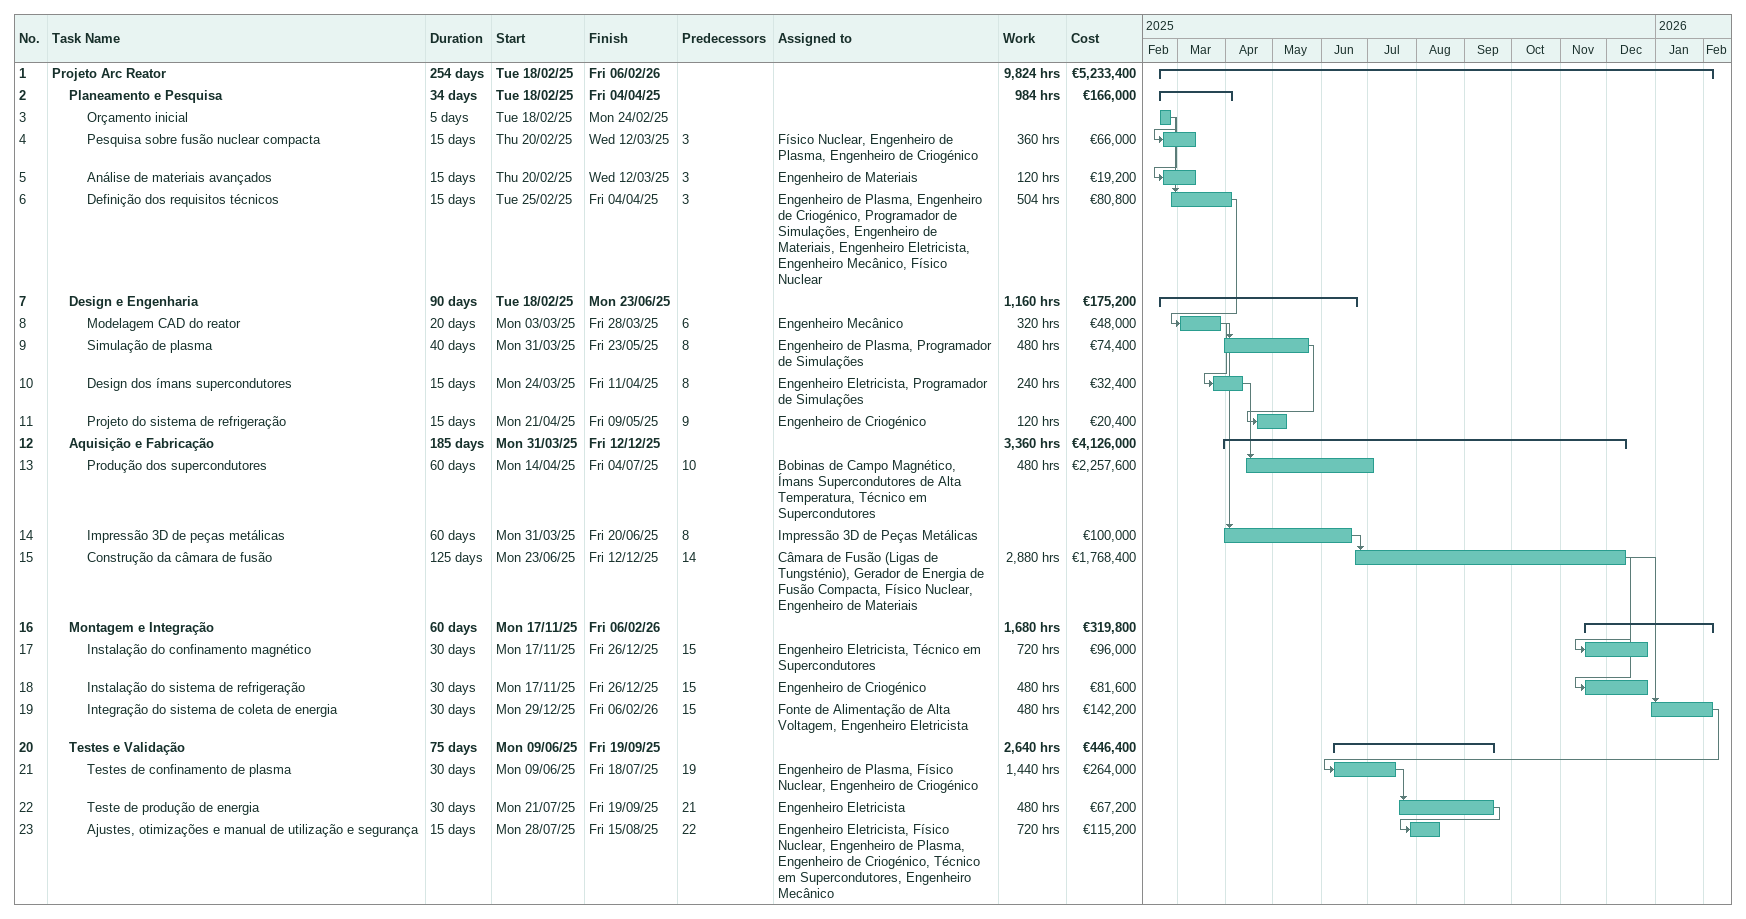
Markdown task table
| ID | Level | Task | Duration | Start | Finish | Predecessors | Resources | Work (h) | Cost (€) |
|---|---|---|---|---|---|---|---|---|---|
| 1 | 1 | **Projeto Arc Reator** | 254d | 2025-02-18 | 2026-02-06 |  |  | 9824 | 5233400 |
| 2 | 2 | **Planeamento e Pesquisa** | 34d | 2025-02-18 | 2025-04-04 |  |  | 984 | 166000 |
| 3 | 3 | Orçamento inicial | 5d | 2025-02-18 | 2025-02-24 |  |  |  |  |
| 4 | 3 | Pesquisa sobre fusão nuclear compacta | 15d | 2025-02-20 | 2025-03-12 | 3 | Físico Nuclear, Engenheiro de Plasma, Engenheiro de Criogénico | 360 | 66000 |
| 5 | 3 | Análise de materiais avançados | 15d | 2025-02-20 | 2025-03-12 | 3 | Engenheiro de Materiais | 120 | 19200 |
| 6 | 3 | Definição dos requisitos técnicos | 15d | 2025-02-25 | 2025-04-04 | 3 | Engenheiro de Plasma, Engenheiro de Criogénico, Programador de Simulações, Engenheiro de Materiais, Engenheiro Eletricista, Engenheiro Mecânico, Físico Nuclear | 504 | 80800 |
| 7 | 2 | **Design e Engenharia** | 90d | 2025-02-18 | 2025-06-23 |  |  | 1160 | 175200 |
| 8 | 3 | Modelagem CAD do reator | 20d | 2025-03-03 | 2025-03-28 | 6 | Engenheiro Mecânico | 320 | 48000 |
| 9 | 3 | Simulação de plasma | 40d | 2025-03-31 | 2025-05-23 | 8 | Engenheiro de Plasma, Programador de Simulações | 480 | 74400 |
| 10 | 3 | Design dos ímans supercondutores | 15d | 2025-03-24 | 2025-04-11 | 8 | Engenheiro Eletricista, Programador de Simulações | 240 | 32400 |
| 11 | 3 | Projeto do sistema de refrigeração | 15d | 2025-04-21 | 2025-05-09 | 9 | Engenheiro de Criogénico | 120 | 20400 |
| 12 | 2 | **Aquisição e Fabricação** | 185d | 2025-03-31 | 2025-12-12 |  |  | 3360 | 4126000 |
| 13 | 3 | Produção dos supercondutores | 60d | 2025-04-14 | 2025-07-04 | 10 | Bobinas de Campo Magnético, Ímans Supercondutores de Alta Temperatura, Técnico em Supercondutores | 480 | 2257600 |
| 14 | 3 | Impressão 3D de peças metálicas | 60d | 2025-03-31 | 2025-06-20 | 8 | Impressão 3D de Peças Metálicas |  | 100000 |
| 15 | 3 | Construção da câmara de fusão | 125d | 2025-06-23 | 2025-12-12 | 14 | Câmara de Fusão (Ligas de Tungsténio), Gerador de Energia de Fusão Compacta, Físico Nuclear, Engenheiro de Materiais | 2880 | 1768400 |
| 16 | 2 | **Montagem e Integração** | 60d | 2025-11-17 | 2026-02-06 |  |  | 1680 | 319800 |
| 17 | 3 | Instalação do confinamento magnético | 30d | 2025-11-17 | 2025-12-26 | 15 | Engenheiro Eletricista, Técnico em Supercondutores | 720 | 96000 |
| 18 | 3 | Instalação do sistema de refrigeração | 30d | 2025-11-17 | 2025-12-26 | 15 | Engenheiro de Criogénico | 480 | 81600 |
| 19 | 3 | Integração do sistema de coleta de energia | 30d | 2025-12-29 | 2026-02-06 | 15 | Fonte de Alimentação de Alta Voltagem, Engenheiro Eletricista | 480 | 142200 |
| 20 | 2 | **Testes e Validação** | 75d | 2025-06-09 | 2025-09-19 |  |  | 2640 | 446400 |
| 21 | 3 | Testes de confinamento de plasma | 30d | 2025-06-09 | 2025-07-18 | 19 | Engenheiro de Plasma, Físico Nuclear, Engenheiro de Criogénico | 1440 | 264000 |
| 22 | 3 | Teste de produção de energia | 30d | 2025-07-21 | 2025-09-19 | 21 | Engenheiro Eletricista | 480 | 67200 |
| 23 | 3 | Ajustes, otimizações e manual de utilização e segurança | 15d | 2025-07-28 | 2025-08-15 | 22 | Engenheiro Eletricista, Físico Nuclear, Engenheiro de Plasma, Engenheiro de Criogénico, Técnico em Supercondutores, Engenheiro Mecânico | 720 | 115200 |
